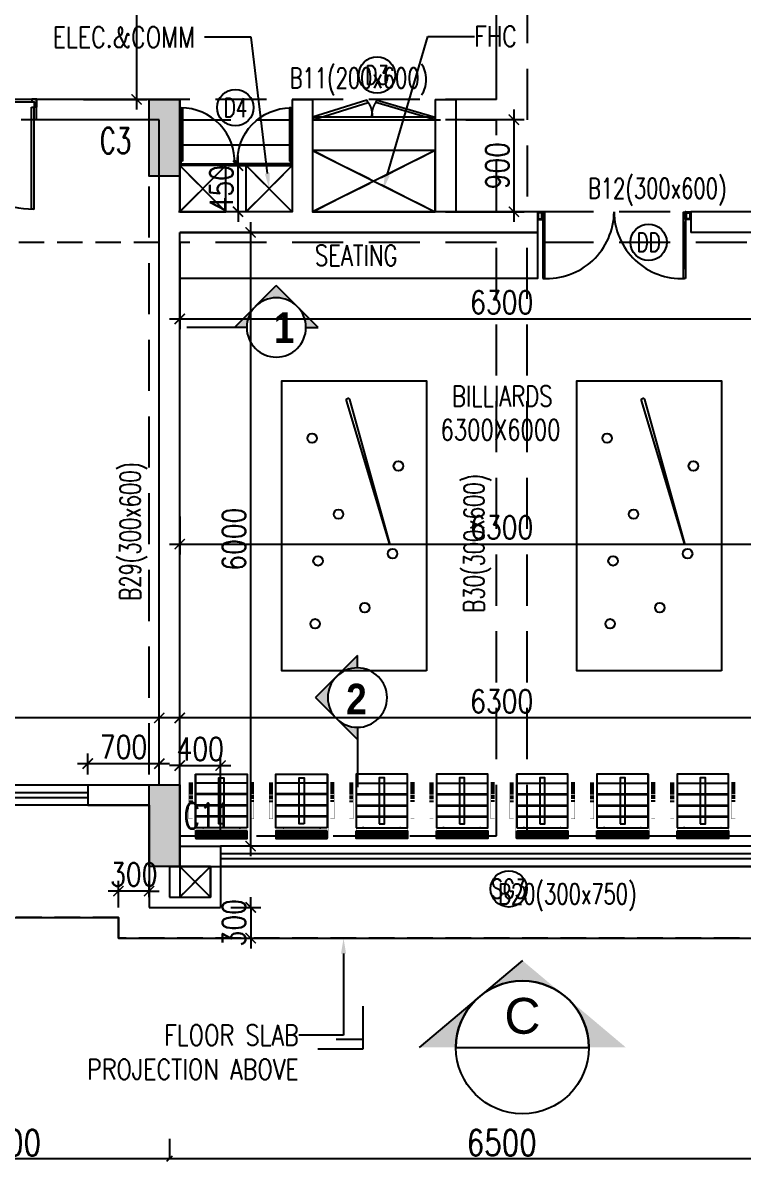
# Model space of a CAD drawing. Extents: x -32840 to 422982, y 280745 to 888746.
# Drawn here: x 89445 to 96488, y 851493 to 862783 of the extents above; entities that cross this region are included whole.
import ezdxf
from ezdxf import colors
from ezdxf.entities.mleader import LeaderData, LeaderLine
from ezdxf.enums import TextEntityAlignment as Align
from ezdxf.math import Vec2, Vec3

# ---------------------------------------------------------------- set-up
doc = ezdxf.new("R2010")
doc.units = 0
doc.header["$LTSCALE"] = 1000
doc.header["$PDMODE"] = 3
for name, pattern in [('ABOVE', [0.4, 0.2, -0.2]), ('BLDG A9 to A3 - GROUND CORE-20190731$0$HIDDEN', [9.525, 6.35, -3.175]), ('CONTINOUS', [0]), ('CONTINU', [0]), ('HIDDEN', [0.375, 0.25, -0.125]), ('HIDDEN2', [0.1875, 0.125, -0.0625])]:
    doc.linetypes.add(name, pattern=pattern)
doc.layers.get('Defpoints').update_dxf_attribs({"linetype": 'HIDDEN'})
for name, color, linetype in [('A-Chejja', 5, 'HIDDEN'), ('a-dim', 3, 'Continuous'), ('A-DOOR', 1, 'Continuous'), ('A-duct', 1, 'Continuous'), ('A-Duct Above', 20, 'HIDDEN2'), ('A-FL-Drop', 3, 'Continuous'), ('A-PLINE', 2, 'Continuous'), ('A-RD', 6, 'Continuous'), ('A-Tag LVl', 2, 'Continuous'), ('A-TAG-DW', 2, 'Continuous'), ('A-TXT', 6, 'Continuous'), ('A-WALL', 7, 'CONTINOUS'), ('a-win', 1, 'Continuous'), ('BLDG A9 to A3 - GROUND CORE-20190731$0$A-DOOR', 8, 'Continuous'), ('BLDG A9 to A3 - GROUND CORE-20190731$0$A-RSP ELEVATION', 8, 'Continuous'), ('COLNO', 6, 'Continuous'), ('DIM1', 7, 'Continuous'), ('DOOR', 8, 'Continuous'), ('FURN', 11, 'Continuous'), ('S-BEAM', 2, 'Continuous'), ('S-BEAM NO', 3, 'Continuous'), ('S-RCWALL', 10, 'Continuous'), ('S-RCWALL HATCH', 165, 'Continuous'), ('sectecxt', 3, 'Continuous'), ('secton', 8, 'Continuous'), ('STR-BEAM', 150, 'ABOVE')]:
    doc.layers.add(name, color=color, linetype=linetype)
doc.layers.add('A-Dim grid', color=3, linetype='Continuous', transparency=0.5)
doc.layers.add('A-FUR', color=33, linetype='Continuous', plot=False, transparency=0.5)
doc.styles.add('Arial', font='arial.ttf')
doc.styles.add('BOLD', font='bold.shx', dxfattribs={"width": 0.8})
doc.styles.add('ROMANS', font='romans.shx', dxfattribs={"width": 0.8})
doc.dimstyles.new('A-Dim Grid', dxfattribs={"dimscale": 100, "dimtxt": 2.5, "dimasz": 0.5, "dimexe": 0, "dimexo": 0, "dimgap": 0.3, "dimtad": 1, "dimdec": 0, "dimlfac": -0.01, "dimzin": 3, "dimdsep": 46, "dimtxsty": 'ROMANS', "dimblk": 'OBLIQUE', "dimcen": 5, "dimclrd": 256, "dimclre": 8, "dimclrt": 4, "dimadec": 0, "dimazin": 0, "dimtfac": 1, "dimtdec": 0, "dimtix": 1, "dimtmove": 1, "dimatfit": 3, "dimfxl": 1, "dimfrac": 2, "dimtolj": 1, "dimtzin": 3, "dimlwd": -1, "dimarcsym": 0})
doc.dimstyles.new('dim-1', dxfattribs={"dimscale": 100, "dimtxt": 2.25, "dimasz": 1, "dimexe": 1, "dimexo": 1, "dimgap": 0.5, "dimtad": 1, "dimdec": 0, "dimzin": 3, "dimdsep": 46, "dimtxsty": 'ROMANS', "dimblk": 'ARCHTICK', "dimcen": 0.0625, "dimdle": 1, "dimclrd": 256, "dimclre": 256, "dimclrt": 6, "dimadec": 0, "dimazin": 0, "dimtfac": 1, "dimtdec": 0, "dimtix": 1, "dimtmove": 1, "dimatfit": 3, "dimfxl": 1, "dimfrac": 2, "dimtolj": 1, "dimtzin": 3, "dimarcsym": 0})

# ---------------------------------------------------------------- blocks, each defined once
blk = doc.blocks.new('A$C0C5E7853')
at = {"layer": 'secton', "linetype": 'CONTINU', "ltscale": 240}
for points in [[(281, 842, -0.198912), (562, 959), (562, 1123)], [(281, 842), (0, 562), (281, 281, -0.198912), (165, 562, -0.198912)], [(562, 165, -0.198912), (281, 281), (562, 0)]]:
    blk.add_hatch(color=8, dxfattribs=at).paths.add_polyline_path(points)
at = {"layer": 'secton', "color": 2}
blk.add_line((562, 959, 0), (562, 1760, 0), dxfattribs=at)
at = {"layer": 'secton', "color": 2, "linetype": 'Continuous'}
for p, q in [((562, 1123, 0), (0, 562, 0)), ((562, 0, 0), (0, 562, 0)), ((562, 165, 0), (562, 0, 0))]:
    blk.add_line(p, q, dxfattribs=at)
at = {"layer": 'secton', "color": 2}
blk.add_circle((562, 562, 0), 397, dxfattribs=at)
blk = doc.blocks.new('A$C6b1eea8e')
at = {"layer": 'S-RCWALL HATCH'}
for points in [[(15720.4, 11248.1), (16020.4, 11248.1), (16020.4, 10498.1), (15720.4, 10498.1)], [(16020.4, 4548.1), (15720.4, 4548.1), (15720.4, 3748.1), (16020.4, 3748.1)]]:
    blk.add_hatch(color=8, dxfattribs=at).paths.add_polyline_path(points)
at = {"layer": 'A-duct', "color": 8}
for p, q in [((17320.4, 10750.1), (18520.4, 10150.4)), ((18520.4, 10750.1), (17320.4, 10150.4)), ((16470.4, 10600.4), (16020.4, 10150.4)), ((16020.4, 10600.4), (16470.4, 10150.4)), ((16670.4, 10600.4), (17120.4, 10150.4)), ((17120.4, 10600.4), (16670.4, 10148.1)), ((16320.4, 3448.1), (16020.4, 3748.1)), ((16020.4, 3448.1), (16320.4, 3748.1))]:
    blk.add_line(p, q, dxfattribs=at)
at = {"layer": 'S-BEAM', "color": 8, "linetype": 'HIDDEN', "ltscale": 2}
for p, q in [((19420.4, 16047.8), (19420.4, 10148.1)), ((19120.4, 11248.1), (12920.4, 11248.1)), ((15720.4, 11048.1), (12920.4, 11048.1)), ((16020.4, 11048.1), (17120.4, 11048.1)), ((17120.4, 11048.1), (17120.4, 10148.1)), ((17320.4, 11048.1), (19120.4, 11048.1)), ((17320.4, 11047.8), (17320.4, 10150.4)), ((19120.4, 10148.1), (19120.4, 11048.1)), ((15720.4, 4648.1), (15720.4, 10548.1)), ((17120.4, 10148.1), (16008.6, 10148.1)), ((19120.4, 10148.1), (17320.4, 10148.1)), ((28320.4, 10148.1), (19420.4, 10148.1)), ((16020.4, 4048.1), (16020.4, 9848.1)), ((19120.4, 9848.1), (16020.4, 9848.1)), ((19120.4, 4048.1), (19120.4, 9848.1)), ((28320.4, 9848.1), (19420.4, 9848.1)), ((19420.4, 4048.1), (19420.4, 9848.1)), ((12920.4, 4548.1), (15720.4, 4548.1)), ((16020.4, 4048.1), (19120.4, 4048.1))]:
    blk.add_line(p, q, dxfattribs=at)
at = {"layer": 'S-BEAM', "color": 8, "linetype": 'HIDDEN', "ltscale": 750}
for points in [[(19120.4, 11248.1), (19120.4, 12748.1)], [(19420.4, 4048.1), (28320.4, 4048.1), (28320.4, 7948.1)], [(15720.4, 4348.1), (9345.4, 4347.8)], [(16020.4, 3748.1), (28620.4, 3748.1), (28620.4, 4348.1)]]:
    blk.add_lwpolyline(points, dxfattribs=at)
at = {"layer": 'S-BEAM', "color": 8}
for points in [[(18520.4, 10750.1), (17320.4, 10750.1), (17320.4, 10150.4), (18520.4, 10150.4)], [(16470.4, 10600.4), (16020.4, 10600.4), (16020.4, 10150.4), (16470.4, 10150.4)], [(16670.4, 10600.4), (17120.4, 10600.4), (17120.4, 10148.1), (16670.4, 10148.1)], [(16020.4, 3448.1), (16320.4, 3448.1), (16320.4, 3748.1), (16020.4, 3748.1)]]:
    blk.add_lwpolyline(points, close=True, dxfattribs=at)
blk.add_lwpolyline([(3620.4, 3248.1), (15420.4, 3248.1), (15420.4, 3048.1), (29020.4, 3048.1), (29020.4, 6350.6)], dxfattribs=at)
at = {"layer": 'S-RCWALL', "color": 8}
for points in [[(15720.4, 11248.1), (16020.4, 11248.1), (16020.4, 10498.1), (15720.4, 10498.1)], [(15720.4, 4548.1), (16020.4, 4548.1), (16020.4, 3748.1), (15720.4, 3748.1)]]:
    blk.add_lwpolyline(points, close=True, dxfattribs=at)
at = {"layer": 'secton', "color": 8, "linetype": 'Continuous'}
for p, q in [((17810.6, 2384.1), (17810.6, 1962.2)), ((17810.6, 2055.6), (17552.3, 2055.6)), ((17810.6, 1962.2), (17372.4, 1962.2))]:
    blk.add_line(p, q, dxfattribs=at)
at = {"layer": 'STR-BEAM', "color": 8, "linetype": 'HIDDEN', "ltscale": 850}
blk.add_line((16020.4, 10148.1), (16020.4, 10648.1), dxfattribs=at)
at = {"layer": 'DIM1', "color": 8, "linetype": 'CONTINU', "ltscale": 240, "xscale": -0.7303996084404331, "yscale": 0.7303996084404331, "zscale": 0.7303996084404331}
for p, rotation in [((17376.1, 9428.8, 0), 89.99999999999993), ((17348.2, 5809.5, 0), 180)]:
    blk.add_blockref('A$C0C5E7853', p, dxfattribs=dict(at, rotation=rotation))
at = {"layer": 'COLNO', "color": 8, "style": 'ROMANS', "width": 0.7}
for s, p in [('C3', (15238.3, 10720.2)), ('C11', (16060, 4118.7))]:
    blk.add_text(s, height=250, dxfattribs=at).set_placement(p)
at = {"layer": 'S-BEAM NO', "color": 8, "style": 'ROMANS', "width": 0.7}
for s, p in [('B11(200x600)', (17773.5, 11556.7)), ('B12(300x600)', (20692.1, 10477.9)), ('B20(300x750)', (19813, 3580.2))]:
    blk.add_text(s, height=200, dxfattribs=at).set_placement(p, align=Align.TOP_CENTER)
for s, p in [('B29(300x600)', (15435.8, 7026)), ('B30(300x600)', (18799.5, 6909.9))]:
    blk.add_text(s, height=200, rotation=90, dxfattribs=at).set_placement(p, align=Align.TOP_CENTER)
at = {"layer": 'sectecxt', "color": 8, "linetype": 'Continuous', "style": 'BOLD', "width": 0.9}
for s, p in [('1', (16941.5, 8866.8)), ('2', (17649.4, 5234.8))]:
    blk.add_text(s, height=300, dxfattribs=at).set_placement(p)
blk = doc.blocks.new('TT TABLE')
for p, q in [((2700, 5400), (2700, 1700)), ((2192, 4246), (2192, 4151)), ((2225, 4246), (2225, 4151)), ((1700, 3583), (3600, 3583)), ((1700, 3550), (3600, 3550)), ((1700, 3517), (3600, 3517)), ((3098, 1998), (3098, 1902)), ((3132, 1998), (3132, 1902))]:
    blk.add_line(p, q)
at = {"color": 8, "linetype": 'HIDDEN'}
blk.add_lwpolyline([(5300, 0), (5300, 7100), (0, 7100), (0, 0)], close=True, dxfattribs=at)
for points in [[(3600, 1700), (3600, 5400), (1700, 5400), (1700, 1700)], [(1742, 1742), (3558, 1742), (3558, 5358), (1742, 5358)]]:
    blk.add_lwpolyline(points, close=True)
for centre in [(2371, 4471), (3051, 2154)]:
    blk.add_circle(centre, 27)
for centre, radius, start, end in [((2092, 4246), 100, 0, 56.0593), ((2292, 4246), 100, 146.4427, 180), ((2125, 4246), 100, 0, 33.5573), ((2325, 4246), 100, 123.9407, 180), ((2209, 4151), 16.7, 180, 0), ((2998, 1998), 100, 0, 56.0593), ((3198, 1998), 100, 146.4427, 180), ((3032, 1998), 100, 0, 33.5573), ((3232, 1998), 100, 123.9407, 180), ((3115, 1902), 16.7, 180, 0)]:
    blk.add_arc(centre, radius, start, end)
for centre in [(2209, 4444), (3115, 2195)]:
    blk.add_ellipse(centre, major_axis=(0, 134), ratio=0.887882, start_param=3.680207, end_param=8.886163)
blk = doc.blocks.new('A$C8ed856d9')
at = {"layer": 'FURN'}
blk.add_lwpolyline([(0, 0), (0, 1414), (2836, 1414), (2836, 0)], close=True, dxfattribs=at)
at = {"layer": 'FURN', "elevation": 0}
blk.add_lwpolyline([(2652, 753), (1245, 361), (2644, 783, -1.021794), (2653, 753)], format="xyb", dxfattribs=at)
at = {"layer": 'FURN'}
for centre in [(460, 1089), (2274, 1118), (1074, 1060), (1531, 860), (617, 603), (1145, 331), (2002, 274)]:
    blk.add_circle(centre, 46.5, dxfattribs=at)
blk = doc.blocks.new('900 SINGLE 1')
for points in [[(43.2, 70.5), (23.2, 70.5), (23.2, 924.1), (43.2, 924.1)], [(37.1, 28.8), (37.1, 0), (0, 0), (0, 70.5), (18.6, 70.5), (18.6, 28.8)], [(862.9, 28.8), (862.9, 0), (900, 0), (900, 70.5), (881.4, 70.5), (881.4, 28.8)]]:
    blk.add_lwpolyline(points, close=True)
at = {"color": 8}
blk.add_arc((23.2, 70.5), 853.6, 357.19637, 90, dxfattribs=at)
at = {"layer": 'A-FL-Drop'}
blk.add_line((18.6, 28.8), (881.4, 28.8), dxfattribs=at)
blk = doc.blocks.new('RD')
at = {"style": 'ROMANS', "width": 0.75}
for tag, p in [('RT', (10.24, 14.08)), ('SZ', (10.24, 2.74))]:
    blk.add_attdef(tag, text='', height=9, dxfattribs=at).set_placement(p, align=Align.CENTER)
blk = doc.blocks.new('A$C3a6e2320')
at = {"layer": 'FURN'}
for p, q in [((570, 628), (68, 628)), ((570, 626), (68, 626)), ((570, 623), (68, 623)), ((570, 616), (68, 616)), ((570, 605), (68, 605)), ((570, 589), (68, 589)), ((570, 572), (68, 572)), ((570, 419), (68, 419)), ((570, 414), (68, 414)), ((1, 266), (38, 266)), ((1, 238), (38, 238)), ((570, 310), (68, 310)), ((570, 305), (68, 305)), ((637, 266), (600, 266)), ((637, 238), (600, 238)), ((1, 217), (38, 217)), ((1, 191), (38, 191)), ((1, 171), (38, 171)), ((1, 155), (38, 155)), ((1, 140), (38, 140)), ((1, 125), (38, 125)), ((1, 114), (38, 114)), ((570, 200), (68, 200)), ((570, 195), (68, 195)), ((637, 217), (600, 217)), ((637, 191), (600, 191)), ((637, 171), (600, 171)), ((637, 155), (600, 155)), ((637, 140), (600, 140)), ((637, 125), (600, 125)), ((637, 114), (600, 114)), ((1, 106), (38, 106)), ((1, 99), (38, 99)), ((1, 95), (38, 95)), ((1, 92), (38, 92)), ((1, 90), (38, 90)), ((637, 106), (600, 106)), ((637, 99), (600, 99)), ((637, 95), (600, 95)), ((637, 92), (600, 92)), ((637, 90), (600, 90))]:
    blk.add_line(p, q, dxfattribs=at)
for points, const_width in [([(56, 1), (68, 1), (68, 630), (56, 630)], 1), ([(582, 1), (582, 630), (570, 630), (570, 1)], 1), ([(1, 88), (38, 88), (38, 438), (1, 438)], 1.5), ([(38, 413), (56, 413), (56, 401), (38, 401)], 0.5), ([(600, 413), (582, 413), (582, 401), (600, 401)], 0.5), ([(637, 88), (600, 88), (600, 438), (637, 438)], 1.5), ([(38, 113), (56, 113), (56, 126), (38, 126)], 0.5), ([(600, 113), (582, 113), (582, 126), (600, 126)], 0.5)]:
    blk.add_lwpolyline(points, close=True, dxfattribs=dict(at, const_width=const_width))
for points in [[(570, 555), (68, 555), (68, 630), (570, 630)], [(570, 526), (68, 526), (68, 1), (570, 1)], [(344, 488), (294, 488), (294, 38), (344, 38)]]:
    blk.add_lwpolyline(points, close=True, dxfattribs=at)
for points in [[(138, 525, -0.015936), (144, 526)], [(494, 526, -0.007067), (507, 525)]]:
    blk.add_lwpolyline(points, format="xyb", dxfattribs=at)
blk.add_lwpolyline([(570, 89), (68, 89)], dxfattribs=at)
blk = doc.blocks.new('A$C2213c290')
for p, q in [((103, 698), (103, 679)), ((550, 679), (550, 698)), ((103, -698), (103, -679)), ((550, -679), (550, -698))]:
    blk.add_line(p, q)
at = {"color": 8}
for p, q in [((103, 689), (550, 689)), ((103, -689), (550, -689))]:
    blk.add_line(p, q, dxfattribs=at)
for points in [[(75, 750), (75, 700), (0, 700), (0, 750)], [(650, 698), (650, 679), (3, 679), (3, 698)], [(67, 742), (67, 708), (8, 708), (8, 742)], [(75, -750), (75, -700), (0, -700), (0, -750)], [(650, -698), (650, -679), (3, -679), (3, -698)], [(67, -742), (67, -708), (8, -708), (8, -742)]]:
    blk.add_lwpolyline(points, close=True)
for centre in [(0, 698), (0, -697)]:
    blk.add_circle(centre, 2.5)
for centre, radius, start, end in [((-6, 657), 657, 270.5218, 2.7734), ((-7, -658), 658, 356.523, 89.3983)]:
    blk.add_arc(centre, radius, start, end, dxfattribs=at)
blk = doc.blocks.new('TAG-DOOR-WINOW')
blk.add_circle((0, 0), 2.37)
at = {"color": 6, "style": 'ROMANS', "width": 0.7}
blk.add_attdef('DW', text='', height=2.5, dxfattribs=at).set_placement((0, 0), align=Align.MIDDLE_CENTER)
blk = doc.blocks.new('TAG-SEC')
blk.add_line((-6.5, 0), (6.5, 0))
blk.add_circle((0, 0), 6.5)
at = {"color": 6, "style": 'Arial'}
blk.add_attdef('88', text='', height=3.5, dxfattribs=at).set_placement((0, 3.08), align=Align.MIDDLE_CENTER)
at = {"color": 6, "style": 'ROMANS', "width": 0.708488}
blk.add_attdef('X8-X-8888', text='', height=1.75, dxfattribs=at).set_placement((-5.58, -2.55), (5.58, -2.55), align=Align.FIT)
blk = doc.blocks.new('A$Ce1edbb18')
at = {"layer": 'A-Tag LVl'}
h = blk.add_hatch(color=256, dxfattribs=at)
h.paths.add_polyline_path([(14742, -15568), (15103, -15568, -0.2206), (15333, -15071)])
h.paths.add_polyline_path([(15753, -14719), (15337, -15068, -0.175251), (15753, -14918, -0.175251), (16169, -15068)])
h.paths.add_polyline_path([(16173, -15071, -0.2206), (16403, -15568), (16764, -15568)])
blk.add_line((15753, -14719), (14742, -15568), dxfattribs=at)
blk.add_arc((15753, -15568), 650, 0, 180, dxfattribs=at)
at = {"layer": 'A-Tag LVl', "xscale": 100, "yscale": 100, "zscale": 100}
blk.add_blockref('TAG-SEC', (15753, -15568), dxfattribs=at).add_auto_attribs({'88': 'C'})
blk = doc.blocks.new('_ArchTick')
at = {"color": 0, "linetype": 'ByBlock', "const_width": 0.15}
blk.add_lwpolyline([(-0.5, -0.5), (0.5, 0.5)], dxfattribs=at)
blk = doc.blocks.new('*D1324')
at = {"layer": 'a-dim', "lineweight": -2, "transparency": 16777216}
for p, q in [((90555, 866937, 0), (90555, 861937, 0)), ((90035, 866837, 0), (90655, 866837, 0)), ((90035, 862037, 0), (90655, 862037, 0))]:
    blk.add_line(p, q, dxfattribs=at)
at = {"layer": 'Defpoints', "color": 0, "transparency": 16777216}
for p in [(89935, 866837, 0), (89935, 862037, 0), (90555, 862037, 0)]:
    blk.add_point(p, dxfattribs=at)
at = {"layer": 'a-dim', "lineweight": -2, "transparency": 16777216, "xscale": 100, "yscale": 100, "zscale": 100}
for p, rotation in [((90555, 866837, 0), 90), ((90555, 862037, 0), 270)]:
    blk.add_blockref('_ArchTick', p, dxfattribs=dict(at, rotation=rotation))
at = {"layer": 'a-dim', "color": 6, "transparency": 16777216, "insert": (90393, 864437, 0), "char_height": 225, "attachment_point": 5, "rotation": 90, "style": 'ROMANS'}
blk.add_mtext('\\A1;4800', dxfattribs=at)
blk = doc.blocks.new('*D1326')
at = {"layer": 'a-dim', "lineweight": -2, "transparency": 16777216}
for p, q in [((91671, 860837, 0), (91671, 854637, 0)), ((92233, 860737, 0), (91571, 860737, 0)), ((95033, 854737, 0), (91571, 854737, 0))]:
    blk.add_line(p, q, dxfattribs=at)
at = {"layer": 'Defpoints', "color": 0, "transparency": 16777216}
for p in [(92333, 860737, 0), (91671, 854737, 0), (95133, 854737, 0)]:
    blk.add_point(p, dxfattribs=at)
at = {"layer": 'a-dim', "lineweight": -2, "transparency": 16777216, "xscale": 100, "yscale": 100, "zscale": 100}
for p, rotation in [((91671, 860737, 0), 90), ((91671, 854737, 0), 270)]:
    blk.add_blockref('_ArchTick', p, dxfattribs=dict(at, rotation=rotation))
at = {"layer": 'a-dim', "color": 6, "transparency": 16777216, "insert": (91509, 857737, 0), "char_height": 225, "attachment_point": 5, "rotation": 90, "style": 'ROMANS'}
blk.add_mtext('\\A1;6000', dxfattribs=at)
blk = doc.blocks.new('*D1327')
at = {"layer": 'a-dim', "lineweight": -2, "transparency": 16777216}
for p, q in [((90978, 854837, 0), (90978, 856090, 0)), ((97278, 854837, 0), (97278, 856090, 0)), ((97378, 855990, 0), (90878, 855990, 0))]:
    blk.add_line(p, q, dxfattribs=at)
at = {"layer": 'Defpoints', "color": 0, "transparency": 16777216}
for p in [(90978, 855990, 0), (90978, 854737, 0), (97278, 854737, 0)]:
    blk.add_point(p, dxfattribs=at)
at = {"layer": 'a-dim', "lineweight": -2, "transparency": 16777216, "xscale": 100, "yscale": 100, "zscale": 100, "rotation": 180}
blk.add_blockref('_ArchTick', (90978, 855990, 0), dxfattribs=at)
at = {"layer": 'a-dim', "lineweight": -2, "transparency": 16777216, "xscale": 100, "yscale": 100, "zscale": 100}
blk.add_blockref('_ArchTick', (97278, 855990, 0), dxfattribs=at)
at = {"layer": 'a-dim', "color": 6, "transparency": 16777216, "insert": (94128, 856152, 0), "char_height": 225, "attachment_point": 5, "style": 'ROMANS'}
blk.add_mtext('\\A1;6300', dxfattribs=at)
blk = doc.blocks.new('*D1328')
at = {"layer": 'a-dim', "lineweight": -2, "transparency": 16777216}
for p, q in [((90978, 854837, 0), (90978, 855624, 0)), ((91378, 854837, 0), (91378, 855624, 0)), ((90978, 855524, 0), (90878, 855524, 0)), ((90978, 855524, 0), (91378, 855524, 0)), ((91378, 855524, 0), (91478, 855524, 0))]:
    blk.add_line(p, q, dxfattribs=at)
at = {"layer": 'Defpoints', "color": 0, "transparency": 16777216}
for p in [(91378, 855524, 0), (90978, 854737, 0), (91378, 854737, 0)]:
    blk.add_point(p, dxfattribs=at)
at = {"layer": 'a-dim', "lineweight": -2, "transparency": 16777216, "xscale": 100, "yscale": 100, "zscale": 100}
blk.add_blockref('_ArchTick', (90978, 855524, 0), dxfattribs=at)
at = {"layer": 'a-dim', "lineweight": -2, "transparency": 16777216, "xscale": 100, "yscale": 100, "zscale": 100, "rotation": 180}
blk.add_blockref('_ArchTick', (91378, 855524, 0), dxfattribs=at)
at = {"layer": 'a-dim', "color": 6, "transparency": 16777216, "insert": (91178, 855686, 0), "char_height": 225, "attachment_point": 5, "style": 'ROMANS'}
blk.add_mtext('\\A1;400', dxfattribs=at)
blk = doc.blocks.new('*D1330')
at = {"layer": 'a-dim', "lineweight": -2, "transparency": 16777216}
for p, q in [((90078, 855437, 0), (90078, 855643, 0)), ((90778, 855437, 0), (90778, 855643, 0)), ((89978, 855543, 0), (90878, 855543, 0))]:
    blk.add_line(p, q, dxfattribs=at)
at = {"layer": 'Defpoints', "color": 0, "transparency": 16777216}
for p in [(90778, 855543, 0), (90078, 855337, 0), (90778, 855337, 0)]:
    blk.add_point(p, dxfattribs=at)
at = {"layer": 'a-dim', "lineweight": -2, "transparency": 16777216, "xscale": 100, "yscale": 100, "zscale": 100, "rotation": 180}
blk.add_blockref('_ArchTick', (90078, 855543, 0), dxfattribs=at)
at = {"layer": 'a-dim', "lineweight": -2, "transparency": 16777216, "xscale": 100, "yscale": 100, "zscale": 100}
blk.add_blockref('_ArchTick', (90778, 855543, 0), dxfattribs=at)
at = {"layer": 'a-dim', "color": 6, "transparency": 16777216, "insert": (90428, 855705, 0), "char_height": 225, "attachment_point": 5, "style": 'ROMANS'}
blk.add_mtext('\\A1;700', dxfattribs=at)
blk = doc.blocks.new('*D1332')
at = {"layer": 'a-dim', "lineweight": -2, "transparency": 16777216}
for p, q in [((83678, 855437, 0), (83678, 856090, 0)), ((90778, 855437, 0), (90778, 856090, 0)), ((90878, 855990, 0), (83578, 855990, 0))]:
    blk.add_line(p, q, dxfattribs=at)
at = {"layer": 'Defpoints', "color": 0, "transparency": 16777216}
for p in [(83678, 855990, 0), (83678, 855337, 0), (90778, 855337, 0)]:
    blk.add_point(p, dxfattribs=at)
at = {"layer": 'a-dim', "lineweight": -2, "transparency": 16777216, "xscale": 100, "yscale": 100, "zscale": 100, "rotation": 180}
blk.add_blockref('_ArchTick', (83678, 855990, 0), dxfattribs=at)
at = {"layer": 'a-dim', "lineweight": -2, "transparency": 16777216, "xscale": 100, "yscale": 100, "zscale": 100}
blk.add_blockref('_ArchTick', (90778, 855990, 0), dxfattribs=at)
at = {"layer": 'a-dim', "color": 6, "transparency": 16777216, "insert": (87228, 856152, 0), "char_height": 225, "attachment_point": 5, "style": 'ROMANS'}
blk.add_mtext('\\A1;7100', dxfattribs=at)
blk = doc.blocks.new('*D1344')
at = {"layer": 'a-dim', "lineweight": -2, "transparency": 16777216}
for p, q in [((90978, 860637, 0), (90978, 859791, 0)), ((97278, 860087, 0), (97278, 859791, 0)), ((90878, 859891, 0), (97378, 859891, 0))]:
    blk.add_line(p, q, dxfattribs=at)
at = {"layer": 'Defpoints', "color": 0, "transparency": 16777216}
for p in [(90978, 860737, 0), (97278, 860187, 0), (97278, 859891, 0)]:
    blk.add_point(p, dxfattribs=at)
at = {"layer": 'a-dim', "lineweight": -2, "transparency": 16777216, "xscale": 100, "yscale": 100, "zscale": 100, "rotation": 180}
blk.add_blockref('_ArchTick', (90978, 859891, 0), dxfattribs=at)
at = {"layer": 'a-dim', "lineweight": -2, "transparency": 16777216, "xscale": 100, "yscale": 100, "zscale": 100}
blk.add_blockref('_ArchTick', (97278, 859891, 0), dxfattribs=at)
at = {"layer": 'a-dim', "color": 6, "transparency": 16777216, "insert": (94128, 860053, 0), "char_height": 225, "attachment_point": 5, "style": 'ROMANS'}
blk.add_mtext('\\A1;6300', dxfattribs=at)
blk = doc.blocks.new('*D1221')
at = {"layer": 'a-dim', "lineweight": -2, "transparency": 16777216}
for p, q in [((91548, 861389, 0), (91548, 861489, 0)), ((91978, 861389, 0), (91448, 861389, 0)), ((91548, 860939, 0), (91548, 861389, 0)), ((91978, 860939, 0), (91448, 860939, 0)), ((91548, 860939, 0), (91548, 860839, 0))]:
    blk.add_line(p, q, dxfattribs=at)
at = {"layer": 'Defpoints', "color": 0, "transparency": 16777216}
for p in [(91548, 861389, 0), (92078, 861389, 0), (92078, 860939, 0)]:
    blk.add_point(p, dxfattribs=at)
at = {"layer": 'a-dim', "lineweight": -2, "transparency": 16777216, "xscale": 100, "yscale": 100, "zscale": 100}
for p, rotation in [((91548, 861389, 0), 270), ((91548, 860939, 0), 90)]:
    blk.add_blockref('_ArchTick', p, dxfattribs=dict(at, rotation=rotation))
at = {"layer": 'a-dim', "color": 6, "transparency": 16777216, "insert": (91386, 861164, 0), "char_height": 225, "attachment_point": 5, "rotation": 90, "style": 'ROMANS'}
blk.add_mtext('\\A1;450', dxfattribs=at)
blk = doc.blocks.new('_Oblique')
at = {"color": 0, "linetype": 'ByBlock', "lineweight": -2}
blk.add_line((-0.5, -0.5), (0.5, 0.5), dxfattribs=at)
at = {"color": 0, "linetype": 'ByBlock'}
blk.add_line((-0.5, -0.5), (0.5, 0.5), dxfattribs=at)
blk = doc.blocks.new('*D1407')
at = {"layer": 'A-Dim grid', "color": 8, "lineweight": -2, "transparency": 16777216}
for p, q in [((87678, 851873, 0), (87678, 851681, 0)), ((90878, 851873, 0), (90878, 851681, 0))]:
    blk.add_line(p, q, dxfattribs=at)
at = {"layer": 'A-Dim grid', "transparency": 16777216}
blk.add_line((87678, 851681, 0), (90878, 851681, 0), dxfattribs=at)
at = {"layer": 'Defpoints', "color": 0, "transparency": 16777216}
for p in [(87678, 851873, 0), (90878, 851873, 0), (90878, 851681, 0)]:
    blk.add_point(p, dxfattribs=at)
at = {"layer": 'A-Dim grid', "transparency": 16777216, "xscale": 50, "yscale": 50, "zscale": 50, "rotation": 180}
blk.add_blockref('_Oblique', (87678, 851681, 0), dxfattribs=at)
at = {"layer": 'A-Dim grid', "transparency": 16777216, "xscale": 50, "yscale": 50, "zscale": 50}
blk.add_blockref('_Oblique', (90878, 851681, 0), dxfattribs=at)
at = {"layer": 'A-Dim grid', "color": 4, "transparency": 16777216, "insert": (89278, 851836, 0), "char_height": 250, "attachment_point": 5, "style": 'ROMANS'}
blk.add_mtext('\\A1;3200', dxfattribs=at)
blk = doc.blocks.new('*D1408')
at = {"layer": 'A-Dim grid', "color": 8, "lineweight": -2, "transparency": 16777216}
for p, q in [((90878, 851873, 0), (90878, 851681, 0)), ((97378, 851873, 0), (97378, 851681, 0))]:
    blk.add_line(p, q, dxfattribs=at)
at = {"layer": 'A-Dim grid', "transparency": 16777216}
blk.add_line((90878, 851681, 0), (97378, 851681, 0), dxfattribs=at)
at = {"layer": 'Defpoints', "color": 0, "transparency": 16777216}
for p in [(90878, 851873, 0), (97378, 851873, 0), (97378, 851681, 0)]:
    blk.add_point(p, dxfattribs=at)
at = {"layer": 'A-Dim grid', "transparency": 16777216, "xscale": 50, "yscale": 50, "zscale": 50, "rotation": 180}
blk.add_blockref('_Oblique', (90878, 851681, 0), dxfattribs=at)
at = {"layer": 'A-Dim grid', "transparency": 16777216, "xscale": 50, "yscale": 50, "zscale": 50}
blk.add_blockref('_Oblique', (97378, 851681, 0), dxfattribs=at)
at = {"layer": 'A-Dim grid', "color": 4, "transparency": 16777216, "insert": (94128, 851836, 0), "char_height": 250, "attachment_point": 5, "style": 'ROMANS'}
blk.add_mtext('\\A1;6500', dxfattribs=at)
blk = doc.blocks.new('*D1411')
at = {"layer": 'A-Dim grid', "color": 8, "lineweight": -2, "transparency": 16777216}
for p, q in [((78678, 851753, 0), (78678, 851088, 0)), ((113778, 851753, 0), (113778, 851088, 0))]:
    blk.add_line(p, q, dxfattribs=at)
at = {"layer": 'A-Dim grid', "transparency": 16777216}
blk.add_line((78678, 851088, 0), (113778, 851088, 0), dxfattribs=at)
at = {"layer": 'Defpoints', "color": 0, "transparency": 16777216}
for p in [(78678, 851753, 0), (113778, 851753, 0), (113778, 851088, 0)]:
    blk.add_point(p, dxfattribs=at)
at = {"layer": 'A-Dim grid', "transparency": 16777216, "xscale": 50, "yscale": 50, "zscale": 50, "rotation": 180}
blk.add_blockref('_Oblique', (78678, 851088, 0), dxfattribs=at)
at = {"layer": 'A-Dim grid', "transparency": 16777216, "xscale": 50, "yscale": 50, "zscale": 50}
blk.add_blockref('_Oblique', (113778, 851088, 0), dxfattribs=at)
at = {"layer": 'A-Dim grid', "color": 4, "transparency": 16777216, "insert": (96228, 851243, 0), "char_height": 250, "attachment_point": 5, "style": 'ROMANS'}
blk.add_mtext('\\A1;35100', dxfattribs=at)
blk = doc.blocks.new('*D1418')
at = {"layer": 'a-dim', "lineweight": -2, "transparency": 16777216}
for p, q in [((94247, 861939, 0), (94247, 860839, 0)), ((93578, 861839, 0), (94347, 861839, 0)), ((93578, 860939, 0), (94347, 860939, 0))]:
    blk.add_line(p, q, dxfattribs=at)
at = {"layer": 'Defpoints', "color": 0, "transparency": 16777216}
for p in [(93478, 861839, 0), (93478, 860939, 0), (94247, 860939, 0)]:
    blk.add_point(p, dxfattribs=at)
at = {"layer": 'a-dim', "lineweight": -2, "transparency": 16777216, "xscale": 100, "yscale": 100, "zscale": 100}
for p, rotation in [((94247, 861839, 0), 90), ((94247, 860939, 0), 270)]:
    blk.add_blockref('_ArchTick', p, dxfattribs=dict(at, rotation=rotation))
at = {"layer": 'a-dim', "color": 6, "transparency": 16777216, "insert": (94085, 861389, 0), "char_height": 225, "attachment_point": 5, "rotation": 90, "style": 'ROMANS'}
blk.add_mtext('\\A1;900', dxfattribs=at)
blk = doc.blocks.new('*D1465')
at = {"layer": 'a-dim', "lineweight": -2, "transparency": 16777216}
for p, q in [((91478, 854137, 0), (91772, 854137, 0)), ((91672, 854137, 0), (91672, 854237, 0)), ((91672, 854137, 0), (91672, 853837, 0)), ((91478, 853837, 0), (91772, 853837, 0)), ((91672, 853837, 0), (91672, 853737, 0))]:
    blk.add_line(p, q, dxfattribs=at)
at = {"layer": 'Defpoints', "color": 0, "transparency": 16777216}
for p in [(91378, 854137, 0), (91378, 853837, 0), (91672, 853837, 0)]:
    blk.add_point(p, dxfattribs=at)
at = {"layer": 'a-dim', "lineweight": -2, "transparency": 16777216, "xscale": 100, "yscale": 100, "zscale": 100}
for p, rotation in [((91672, 854137, 0), 270), ((91672, 853837, 0), 90)]:
    blk.add_blockref('_ArchTick', p, dxfattribs=dict(at, rotation=rotation))
at = {"layer": 'a-dim', "color": 6, "transparency": 16777216, "insert": (91509, 853987, 0), "char_height": 225, "attachment_point": 5, "rotation": 90, "style": 'ROMANS'}
blk.add_mtext('\\A1;300', dxfattribs=at)
blk = doc.blocks.new('*D1466')
at = {"layer": 'a-dim', "lineweight": -2, "transparency": 16777216}
for p, q in [((90378, 854137, 0), (90378, 854397, 0)), ((90678, 854237, 0), (90678, 854397, 0)), ((90378, 854297, 0), (90278, 854297, 0)), ((90678, 854297, 0), (90378, 854297, 0)), ((90678, 854297, 0), (90778, 854297, 0))]:
    blk.add_line(p, q, dxfattribs=at)
at = {"layer": 'Defpoints', "color": 0, "transparency": 16777216}
for p in [(90378, 854297, 0), (90678, 854137, 0), (90378, 854037, 0)]:
    blk.add_point(p, dxfattribs=at)
at = {"layer": 'a-dim', "lineweight": -2, "transparency": 16777216, "xscale": 100, "yscale": 100, "zscale": 100}
blk.add_blockref('_ArchTick', (90378, 854297, 0), dxfattribs=at)
at = {"layer": 'a-dim', "lineweight": -2, "transparency": 16777216, "xscale": 100, "yscale": 100, "zscale": 100, "rotation": 180}
blk.add_blockref('_ArchTick', (90678, 854297, 0), dxfattribs=at)
at = {"layer": 'a-dim', "color": 6, "transparency": 16777216, "insert": (90528, 854459, 0), "char_height": 225, "attachment_point": 5, "style": 'ROMANS'}
blk.add_mtext('\\A1;300', dxfattribs=at)
blk = doc.blocks.new('*D1461')
at = {"lineweight": -2, "transparency": 16777216}
for p, q in [((90978, 857959, 0), (90978, 857589, 0)), ((97278, 857959, 0), (97278, 857589, 0)), ((90878, 857689, 0), (97378, 857689, 0))]:
    blk.add_line(p, q, dxfattribs=at)
at = {"layer": 'Defpoints', "color": 0, "transparency": 16777216}
for p in [(90978, 858059, 0), (97278, 858059, 0), (97278, 857689, 0)]:
    blk.add_point(p, dxfattribs=at)
at = {"lineweight": -2, "transparency": 16777216, "xscale": 100, "yscale": 100, "zscale": 100, "rotation": 180}
blk.add_blockref('_ArchTick', (90978, 857689, 0), dxfattribs=at)
at = {"lineweight": -2, "transparency": 16777216, "xscale": 100, "yscale": 100, "zscale": 100}
blk.add_blockref('_ArchTick', (97278, 857689, 0), dxfattribs=at)
at = {"color": 6, "transparency": 16777216, "insert": (94128, 857852, 0), "char_height": 225, "attachment_point": 5, "style": 'ROMANS'}
blk.add_mtext('\\A1;6300', dxfattribs=at)
blk = doc.blocks.new('zw$4534')
at = {"layer": 'BLDG A9 to A3 - GROUND CORE-20190731$0$A-DOOR', "linetype": 'Continuous', "ltscale": 5}
for points in [[(-414.4, -17.4), (-405.9, -2.2), (-39, -117.1), (-47.5, -132.3)], [(414.4, -17.4), (405.9, -2.2), (14, -117.1), (22.5, -132.3)]]:
    blk.add_lwpolyline(points, close=True, dxfattribs=at)
at = {"layer": 'BLDG A9 to A3 - GROUND CORE-20190731$0$A-RSP ELEVATION', "linetype": 'BLDG A9 to A3 - GROUND CORE-20190731$0$HIDDEN', "ltscale": 0.2}
blk.add_lwpolyline([(-414.4, -17.4), (-414.4, 0), (414.4, 0), (414.4, -17.4)], close=True, dxfattribs=at)
for centre, start, end in [((-166.3, -29.9), 325.59083, 4.63959), ((141.3, -29.9), 175.36041, 214.40917)]:
    blk.add_arc(centre, 154.3, start, end, dxfattribs=at)
blk = doc.blocks.new('A$Cd22f0104')
at = {"layer": 'S-RCWALL HATCH'}
for points in [[(12100, 7500), (12400, 7500), (12400, 6750), (12100, 6750)], [(12400, 800), (12100, 800), (12100, 0), (12400, 0)]]:
    blk.add_hatch(color=253, dxfattribs=at).paths.add_polyline_path(points)
at = {"layer": 'S-RCWALL'}
for points in [[(12100, 7500), (12400, 7500), (12400, 6750), (12100, 6750)], [(12100, 800), (12400, 800), (12400, 0), (12100, 0)]]:
    blk.add_lwpolyline(points, close=True, dxfattribs=at)

msp = doc.modelspace()

# ---------------------------------------------------------------- linework, layer by layer
at = {"layer": 'A-Chejja', "elevation": 0}
msp.add_lwpolyline([(105078.3, 857137.1), (105078.3, 853837.1), (90377.6, 853837.1), (90377.6, 854037.1), (78577.6, 854037.1), (78577.6, 855287.1)], dxfattribs=at)
at = {"layer": 'A-DOOR'}
for p, q in [((84677.6, 855337.1, 0), (90077.6, 855337.1, 0)), ((84677.6, 855262.1, 0), (90077.6, 855262.1, 0)), ((84677.6, 855212.1, 0), (90077.6, 855212.1, 0)), ((90077.6, 855137.1, 0), (84677.6, 855137.1, 0))]:
    msp.add_line(p, q, dxfattribs=at)
at = {"layer": 'A-duct', "ltscale": 2}
for p, q in [((92077.6, 861589.4, 0), (90977.6, 861589.4, 0)), ((92077.6, 861389.4, 0), (90977.6, 861389.4, 0)), ((91427.6, 860939.4, 0), (91427.6, 861389.4, 0)), ((91627.6, 860939.4, 0), (91627.6, 861389.4, 0))]:
    msp.add_line(p, q, dxfattribs=at)
at = {"layer": 'A-Duct Above', "ltscale": 2}
for p, q in [((92277.6, 861539.4, 0), (93477.6, 861539.4, 0)), ((92277.6, 861539.4, 0), (93477.6, 860939.4, 0)), ((92277.6, 860939.4, 0), (93477.6, 861539.4, 0)), ((91427.6, 861389.4, 0), (90977.6, 861389.4, 0)), ((91427.6, 861389.4, 0), (90977.6, 860939.4, 0)), ((90977.6, 861389.4, 0), (91427.6, 860939.4, 0)), ((92077.6, 861389.4, 0), (91627.6, 861389.4, 0)), ((91627.6, 861389.4, 0), (92077.6, 860939.4, 0)), ((92077.6, 861389.4, 0), (91627.6, 860939.4, 0)), ((91277.6, 854537.1, 0), (90977.6, 854237.1, 0)), ((90977.6, 854537.1, 0), (91277.6, 854237.1, 0)), ((90977.6, 854537.1, 0), (90977.6, 854237.1, 0))]:
    msp.add_line(p, q, dxfattribs=at)
at = {"layer": 'A-FUR', "elevation": 0}
msp.add_lwpolyline([(90977.6, 860737.1), (94477.6, 860737.1), (94477.6, 860287.1), (90977.6, 860287.1)], close=True, dxfattribs=at)
at = {"layer": 'A-WALL'}
for p, q in [((89577.6, 861837.1, 0), (89577.6, 862037.1, 0)), ((90777.6, 862037.1, 0), (89577.6, 862037.1, 0)), ((90977.6, 860939.4, 0), (90977.6, 862037.1, 0)), ((92077.6, 862037.1, 0), (92077.6, 860939.4, 0)), ((92077.6, 862037.1, 0), (92277.6, 862037.1, 0)), ((92277.6, 862037.1, 0), (92277.6, 860939.4, 0)), ((93477.6, 862037.1, 0), (93477.6, 860939.4, 0)), ((93477.6, 862037.1, 0), (93677.6, 862037.1, 0)), ((93677.6, 862037.1, 0), (93677.6, 860939.4, 0)), ((90777.6, 861837.1, 0), (89577.6, 861837.1, 0)), ((90777.6, 855337.1, 0), (90777.6, 861837.1, 0)), ((92277.6, 861837.1, 0), (93477.6, 861837.1, 0)), ((92077.6, 860939.4, 0), (90977.6, 860939.4, 0)), ((94477.6, 860939.4, 0), (92277.6, 860939.4, 0)), ((94477.6, 860939.4, 0), (94477.6, 860737.1, 0)), ((97177.6, 860937.1, 0), (95977.6, 860937.1, 0)), ((95977.6, 860937.1, 0), (95977.6, 860737.1, 0)), ((90977.6, 854537.1, 0), (90977.6, 860737.1, 0)), ((94477.6, 860737.1, 0), (90977.6, 860737.1, 0)), ((97177.6, 860737.1, 0), (95977.6, 860737.1, 0)), ((90077.6, 855337.1, 0), (90077.6, 855137.1, 0)), ((90077.6, 855337.1, 0), (90777.6, 855337.1, 0)), ((90077.6, 855137.1, 0), (90677.6, 855137.1, 0)), ((90677.6, 855137.1, 0), (90677.6, 854137.1, 0)), ((90977.6, 854737.1, 0), (91377.6, 854737.1, 0)), ((91377.6, 854737.1, 0), (91377.6, 854137.1, 0)), ((90877.6, 854537.1, 0), (90877.6, 854237.1, 0)), ((90877.6, 854537.1, 0), (90977.6, 854537.1, 0)), ((90977.6, 854537.1, 0), (91277.6, 854537.1, 0)), ((91277.6, 854537.1, 0), (91277.6, 854237.1, 0)), ((90677.6, 854137.1, 0), (91377.6, 854137.1, 0)), ((90877.6, 854237.1, 0), (91277.6, 854237.1, 0))]:
    msp.add_line(p, q, dxfattribs=at)
at = {"layer": 'a-win'}
for p, q in [((96877.6, 854737.1, 0), (91377.6, 854737.1, 0)), ((96877.6, 854662.1, 0), (91377.6, 854662.1, 0)), ((96877.6, 854612.1, 0), (91377.6, 854612.1, 0)), ((96877.6, 854537.1, 0), (91377.6, 854537.1, 0))]:
    msp.add_line(p, q, dxfattribs=at)

# ---------------------------------------------------------------- block references
msp.add_blockref('A$Ce1edbb18', (78577.6, 868337.1, 0))
at = {"layer": 'A-DOOR', "xscale": 1.166666666665826, "yscale": 1.166666666665826, "zscale": 1.166666666665826, "rotation": 180.0000000012203}
msp.add_blockref('900 SINGLE 1', (89577.6, 862042.9, 0), dxfattribs=at)
at = {"layer": 'A-DOOR', "yscale": 0.6111111111271883, "zscale": 0.6111111111271883}
for p, xscale in [((90977.6, 861389.4, 0), 0.6111111111271883), ((92077.6, 861389.4, 0), -0.6111111111271883)]:
    msp.add_blockref('900 SINGLE 1', p, dxfattribs=dict(at, xscale=xscale))
at = {"layer": 'A-DOOR', "rotation": 269.9999999999999}
msp.add_blockref('A$C2213c290', (95227.6, 860937.1, 0), dxfattribs=at)
at = {"layer": 'A-FUR'}
for name, p, rotation in [('TT TABLE', (90777.6, 855337.1, 0), 90), ('A$C8ed856d9', (93391.2, 856450.6, 0), 90), ('A$C8ed856d9', (96277.6, 856450.6, 0), 90), ('A$C3a6e2320', (93274.5, 855441.7, 0), 180), ('A$C3a6e2320', (94059.5, 855441.7, 0), 180), ('A$C3a6e2320', (94844.5, 855441.7, 0), 180), ('A$C3a6e2320', (95629.5, 855441.7, 0), 180), ('A$C3a6e2320', (96414.5, 855441.7, 0), 180)]:
    msp.add_blockref(name, p, dxfattribs=dict(at, rotation=rotation))
at = {"layer": 'A-FUR', "linetype": 'Continuous', "xscale": -1, "rotation": 180}
for p in [(91066.4, 855441.7, 0), (91851.4, 855441.7, 0)]:
    msp.add_blockref('A$C3a6e2320', p, dxfattribs=at)
at = {"layer": 'A-PLINE'}
msp.add_blockref('A$Cd22f0104', (78577.4, 854537.1, 0), dxfattribs=at)
at = {"layer": 'A-RD'}
ref = msp.add_blockref('RD', (92348.1, 860002.2, 0), dxfattribs=dict(at, xscale=29.00000000000006, yscale=29.00000000000006, zscale=29.00000000000006, rotation=2.625499531083556e-06))
ref.add_attrib('RT', 'SEATING', dxfattribs={"height": 203, "rotation": 360, "style": 'ROMANS', "oblique": 360, "width": 0.75}).set_placement((92703.1, 860410.4, 0), align=Align.CENTER)
ref = msp.add_blockref('RD', (93776.9, 858625.8, 0), dxfattribs=dict(at, xscale=29.00000000000006, yscale=29.00000000000006, zscale=29.00000000000006, rotation=2.625499531083556e-06))
ref.add_attrib('RT', 'BILLIARDS', dxfattribs={"height": 203, "rotation": 360, "style": 'ROMANS', "width": 0.75}).set_placement((94132, 859034, 0), align=Align.CENTER)
ref.add_attrib('SZ', '6300X6000', dxfattribs={"height": 203, "rotation": 360, "style": 'ROMANS', "width": 0.75}).set_placement((94117.5, 858705.3, 0), align=Align.CENTER)
at = {"layer": 'A-TAG-DW'}
ref = msp.add_blockref('TAG-DOOR-WINOW', (92908.4, 862275.4, 0), dxfattribs=dict(at, xscale=75.00000000000004, yscale=75.00000000000004, zscale=75.00000000000004, rotation=334.3000000001243))
ref.add_attrib('DW', 'D3', dxfattribs={"layer": '0', "color": 6, "height": 187.5, "style": 'ROMANS', "width": 0.7}).set_placement((92908.4, 862275.4, 0), align=Align.MIDDLE_CENTER)
ref = msp.add_blockref('TAG-DOOR-WINOW', (91522.3, 861956.9, 0), dxfattribs=dict(at, xscale=75.00000000000004, yscale=75.00000000000004, zscale=75.00000000000004, rotation=334.3000000001243))
ref.add_attrib('DW', 'D4', dxfattribs={"layer": '0', "color": 6, "height": 187.5, "style": 'ROMANS', "width": 0.7}).set_placement((91522.3, 861956.9, 0), align=Align.MIDDLE_CENTER)
ref = msp.add_blockref('TAG-DOOR-WINOW', (95565, 860640.4, 0), dxfattribs=dict(at, xscale=75.00000000000004, yscale=75.00000000000004, zscale=75.00000000000004, rotation=334.3000000001243))
ref.add_attrib('DW', 'DD', dxfattribs={"layer": '0', "color": 6, "height": 187.5, "style": 'ROMANS', "width": 0.7}).set_placement((95565, 860640.4, 0), align=Align.MIDDLE_CENTER)
ref = msp.add_blockref('TAG-DOOR-WINOW', (94197, 854318.6, 0), dxfattribs=dict(at, xscale=75.00000000000004, yscale=75.00000000000004, zscale=75.00000000000004, rotation=334.3000000001243))
ref.add_attrib('DW', 'SG3', dxfattribs={"layer": '0', "color": 6, "height": 187.5, "style": 'ROMANS', "width": 0.7}).set_placement((94197, 854318.6, 0), align=Align.MIDDLE_CENTER)
at = {"layer": 'DOOR', "xscale": -1.447755815262093, "yscale": 1.447755815262093, "zscale": 1.447755815262092, "rotation": 180}
msp.add_blockref('zw$4534', (92877.6, 861837.1, 0), dxfattribs=at)
at = {"layer": 'S-RCWALL'}
msp.add_blockref('A$C6b1eea8e', (74957.2, 850789, 0), dxfattribs=at)

# ---------------------------------------------------------------- dimensions: what is measured, and where the dimension line sits
dim = msp.add_linear_dim(base=(97277.6, 857689.3, 0), p1=(90977.6, 858059.1, 0), p2=(97277.6, 858059.1, 0), dimstyle='dim-1')
dim.commit()
dim.dimension.update_dxf_attribs({"geometry": '*D1461', "text_midpoint": (94127.6, 857851.8, 0)})
at = {"layer": 'a-dim'}
for base, p1, p2, picture, middle in [((90555.1, 862037.1, 0), (89934.6, 866837.1, 0), (89934.6, 862037.1, 0), '*D1324', (90392.6, 864437.1, 0)), ((94247.2, 860939.4, 0), (93477.6, 861839.1, 0), (93477.6, 860939.4, 0), '*D1418', (94084.7, 861389.2, 0)), ((91548.3, 861389.4, 0), (92077.6, 860939.4, 0), (92077.6, 861389.4, 0), '*D1221', (91385.8, 861164.4, 0)), ((91671.4, 854737.1, 0), (92333.3, 860737.1, 0), (95133.3, 854737.1, 0), '*D1326', (91508.9, 857737.1, 0)), ((91671.7, 853837.1, 0), (91377.6, 854137.1, 0), (91377.6, 853837.1, 0), '*D1465', (91509.2, 853987.1, 0))]:
    dim = msp.add_linear_dim(base=base, p1=p1, p2=p2, angle=90, dimstyle='dim-1', dxfattribs=at)
    dim.commit()
    dim.dimension.update_dxf_attribs({"geometry": picture, "text_midpoint": middle})
dim = msp.add_linear_dim(base=(97277.6, 859890.6, 0), p1=(90977.6, 860737.1, 0), p2=(97277.6, 860187.1, 0), dimstyle='dim-1', dxfattribs=at)
dim.commit()
dim.dimension.update_dxf_attribs({"geometry": '*D1344', "text_midpoint": (94127.6, 859890.6, 0), "dimtype": 160})
for base, p1, p2, picture, middle in [((83677.6, 855989.5, 0), (90777.6, 855337.1, 0), (83677.6, 855337.1, 0), '*D1332', (87227.6, 856152, 0)), ((90977.6, 855989.5, 0), (97277.6, 854737.1, 0), (90977.6, 854737.1, 0), '*D1327', (94127.6, 856152, 0)), ((90777.6, 855542.6, 0), (90077.6, 855337.1, 0), (90777.6, 855337.1, 0), '*D1330', (90427.6, 855705.1, 0)), ((91377.6, 855524, 0), (90977.6, 854737.1, 0), (91377.6, 854737.1, 0), '*D1328', (91177.6, 855686.5, 0)), ((90377.6, 854296.9, 0), (90677.6, 854137.1, 0), (90377.6, 854037.1, 0), '*D1466', (90527.6, 854459.4, 0))]:
    dim = msp.add_linear_dim(base=base, p1=p1, p2=p2, dimstyle='dim-1', dxfattribs=at)
    dim.commit()
    dim.dimension.update_dxf_attribs({"geometry": picture, "text_midpoint": middle})
at = {"layer": 'A-Dim grid'}
for base, p1, p2, picture, middle in [((90877.6, 851681.1, 0), (87677.6, 851872.6, 0), (90877.6, 851872.6, 0), '*D1407', (89277.6, 851836.1, 0)), ((97377.6, 851681.1, 0), (90877.6, 851872.6, 0), (97377.6, 851872.6, 0), '*D1408', (94127.6, 851836.1, 0)), ((113777.8, 851088.5, 0), (78677.6, 851752.9, 0), (113777.8, 851752.9, 0), '*D1411', (96227.7, 851243.5, 0))]:
    dim = msp.add_linear_dim(base=base, p1=p1, p2=p2, dimstyle='A-Dim Grid', dxfattribs=at)
    dim.commit()
    dim.dimension.update_dxf_attribs({"geometry": picture, "text_midpoint": middle})

# ---------------------------------------------------------------- leaders
at = {"layer": 'A-TXT'}
ml = msp.add_multileader_mtext('Standard', dxfattribs=at)
ml.set_content('ELEC.&COMM', color=256, style='ROMANS')
ml.set_leader_properties()
ml.build(insert=Vec2(0, 0))
ml.multileader.update_dxf_attribs({"dogleg_length": 50, "arrow_head_size": 150})
ctx = ml.context
ctx.base_point, ctx.char_height, ctx.arrow_head_size, ctx.plane_origin = Vec3(89731.4, 862645.8, 0), 200, 150, Vec3(97112.2, 863295.2, 0)
notes = []
notes.append((ctx, [(1, (1, 1, 0), (91678.1, 862645.8, 0), (-1, 0), 457, [(0, [(91852.6, 861164.4, 0)], 0, [])])]))
ctx.mtext.insert, ctx.mtext.rotation, ctx.mtext.flow_direction = Vec3(89733.4, 862745.8, 0), 6.2831853, 5
ml = msp.add_multileader_mtext('Standard', dxfattribs=at)
ml.set_content('FHC', color=256, style='ROMANS')
ml.set_leader_properties()
ml.build(insert=Vec2(0, 0))
ml.multileader.update_dxf_attribs({"dogleg_length": 50, "arrow_head_size": 150})
ctx = ml.context
ctx.base_point, ctx.char_height, ctx.arrow_head_size, ctx.plane_origin = Vec3(93863, 862653, 0), 200, 150, Vec3(87607.1, 863384.4, 0)
ctx.text_align_type = 2
notes.append((ctx, [(1, (1, 1, 0), (93406, 862653, 0), (1, 0), 457, [(0, [(92966.7, 861153.6, 0)], 0, [])])]))
ctx.mtext.insert, ctx.mtext.rotation, ctx.mtext.alignment, ctx.mtext.flow_direction = Vec3(94276.4, 862753, 0), 6.2831853, 3, 5
ml = msp.add_multileader_mtext('Standard', dxfattribs=at)
ml.set_content('FLOOR SLAB\\PPROJECTION ABOVE', color=256, style='ROMANS')
ml.set_leader_properties()
ml.build(insert=Vec2(0, 0))
ml.multileader.update_dxf_attribs({"dogleg_length": 50, "arrow_head_size": 150})
ctx = ml.context
ctx.base_point, ctx.char_height, ctx.arrow_head_size, ctx.plane_origin = Vec3(89846.4, 852887.9, 0), 200, 150, Vec3(83694.2, 852242.8, 0)
ctx.text_align_type = 2
notes.append((ctx, [(0, (1, 1, 0), (92580.5, 852887.9, 0), (-1, 0), 436.7, [(0, [(92580.5, 853835.8, 0)], 0, [])])]))
ctx.mtext.insert, ctx.mtext.rotation, ctx.mtext.alignment, ctx.mtext.flow_direction = Vec3(92141.8, 852987.9, 0), 6.2831853, 3, 5
for ctx, leaders in notes:
    for number, flags, end, landing, length, lines in leaders:
        leader = LeaderData()
        leader.index, (leader.has_last_leader_line, leader.has_dogleg_vector, leader.attachment_direction) = number, flags
        leader.last_leader_point, leader.dogleg_vector, leader.dogleg_length = Vec3(end), Vec3(landing), length
        for number, points, colour, breaks in lines:
            line = LeaderLine()
            line.index, line.vertices, line.color, line.breaks = number, Vec3.list(points), colors.encode_raw_color(colour), breaks
            leader.lines.append(line)
        ctx.leaders.append(leader)

doc.saveas('drawing.dxf')
